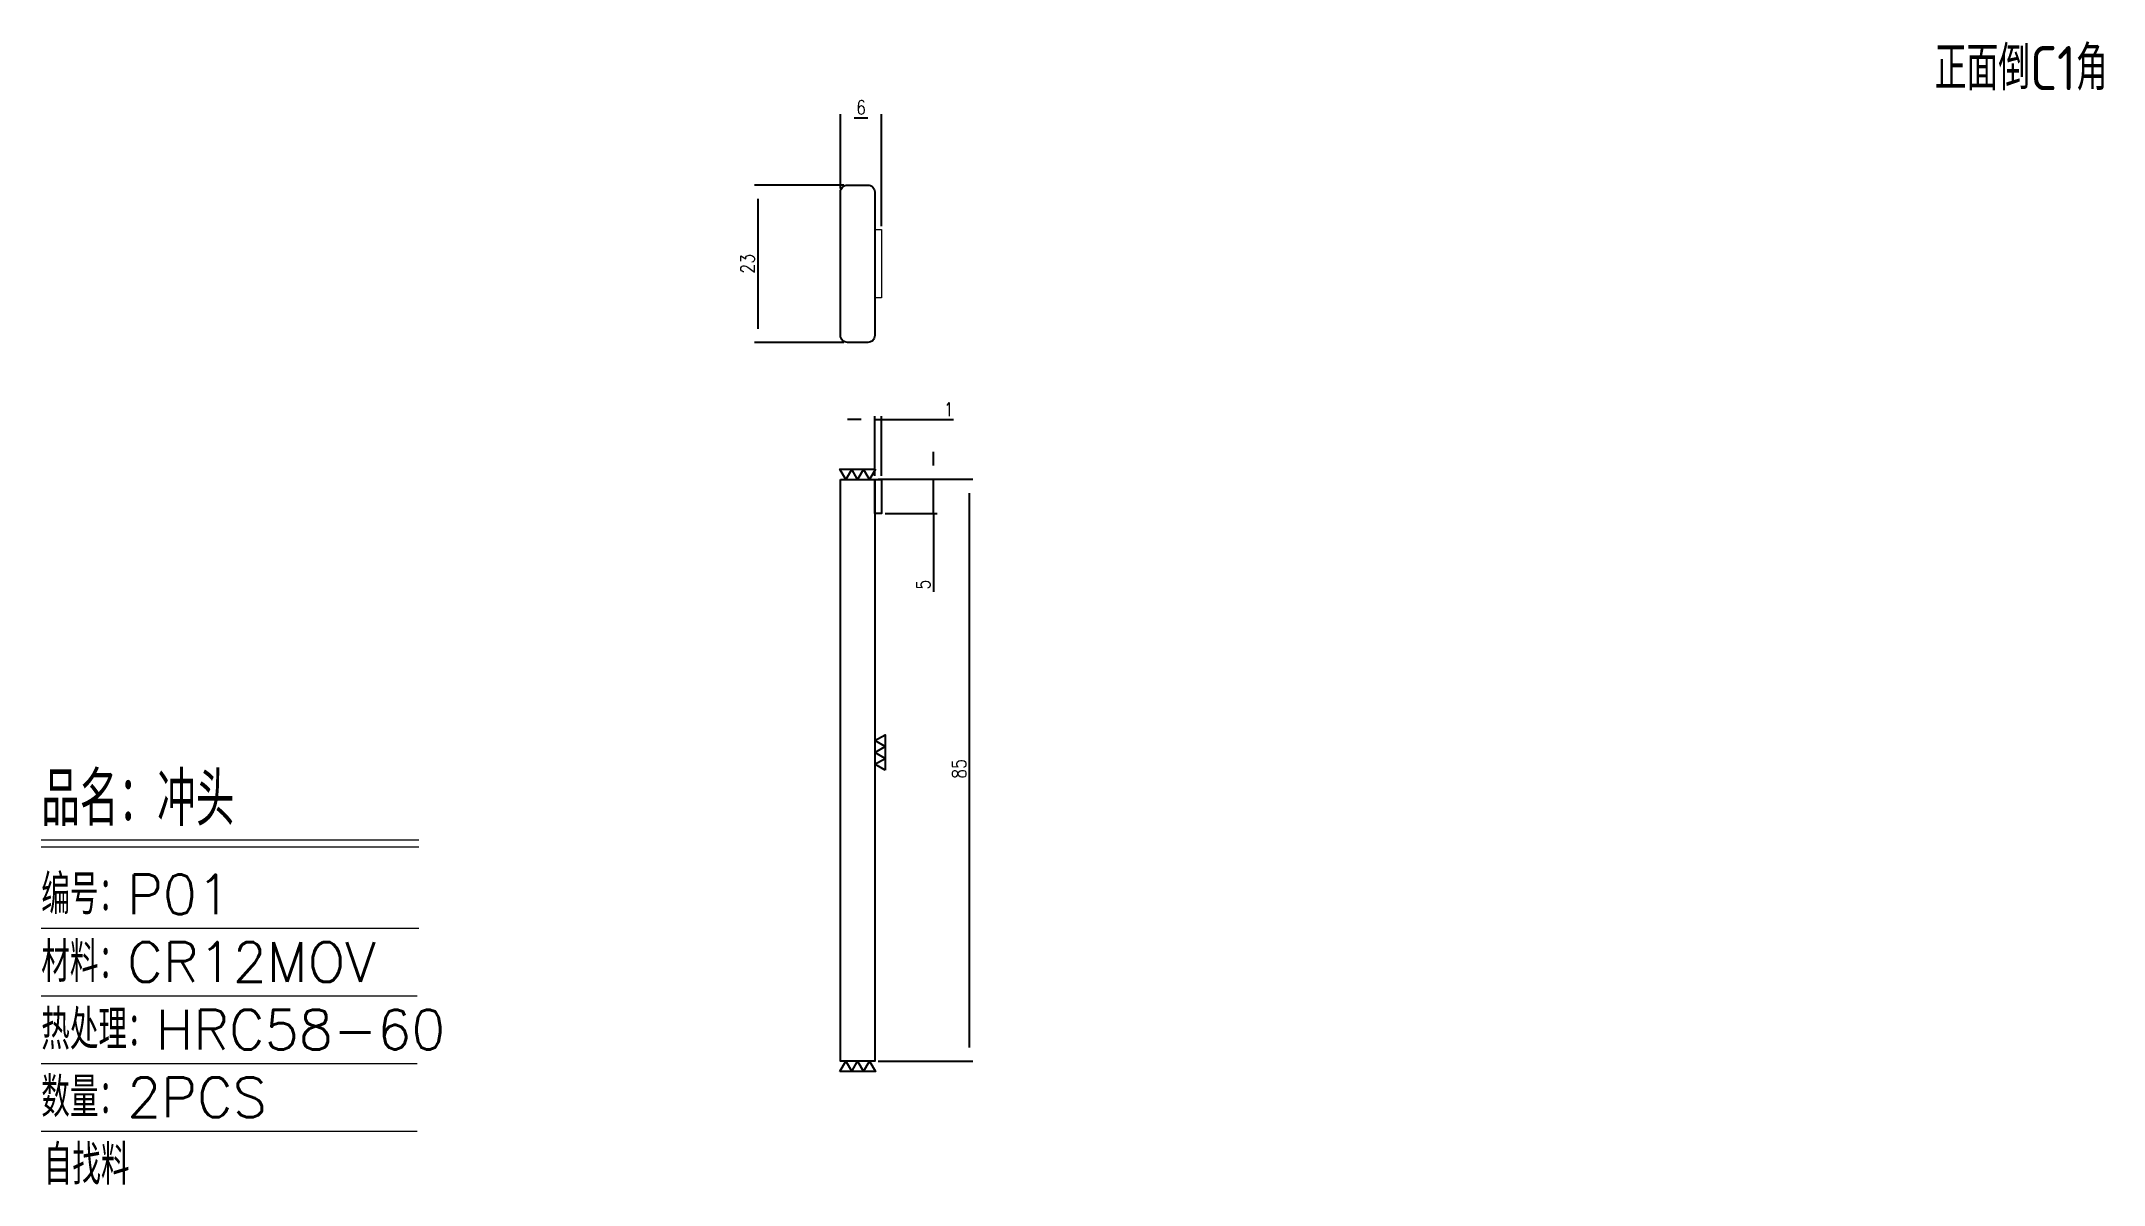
# Model space of a CAD drawing. Header units: millimetres. Extents: x 90235 to 90537, y 10963 to 11130.
import ezdxf

# ---------------------------------------------------------------- set-up
doc = ezdxf.new("R2010")
doc.units = ezdxf.units.MM
for name, color, linetype in [('DIM', 4, 'Continuous'), ('PUNCH', 2, 'Continuous'), ('TEXT', 4, 'Continuous')]:
    doc.layers.add(name, color=color, linetype=linetype)
doc.styles.add('chinesef_fs', font='simplex.shx', dxfattribs={"bigfont": 'gbcbig.shx'})
doc.styles.add('gbenor', font='gbenor.shx', dxfattribs={"bigfont": 'gbcbig.shx'})
doc.styles.get("Standard").update_dxf_attribs({"font": 'txt.shx', "width": 0.85, "bigfont": 'ctxt.shx'})
doc.dimstyles.new('T-2-WX', dxfattribs={"dimtxt": 2, "dimasz": 2, "dimexe": 0.5, "dimexo": 0.5, "dimgap": 0.5, "dimtad": 1, "dimtxsty": 'Standard', "dimblk": 'OPEN30', "dimcen": 0, "dimazin": 3, "dimtfac": 1, "dimtmove": 0, "dimatfit": 3, "dimldrblk": 'OPEN30', "dimlwd": -1, "dimlwe": -1})

# ---------------------------------------------------------------- blocks, each defined once
blk = doc.blocks.new('*D7579')
at = {"layer": 'Defpoints', "color": 0}
for p in [(90356.99, 11065.64), (90370.82, 11065.64), (90356.99, 10980.64)]:
    blk.add_point(p, dxfattribs=at)
at = {"layer": 'DIM', "color": 0}
for p, q in [((90357.49, 11065.64), (90371.32, 11065.64)), ((90370.82, 10982.64), (90370.82, 11063.64)), ((90357.49, 10980.64), (90371.32, 10980.64))]:
    blk.add_line(p, q, dxfattribs=at)
at = {"layer": 'DIM', "color": 0, "insert": (90369.32, 11023.34), "char_height": 2, "attachment_point": 5, "rotation": 90}
blk.add_mtext('85', dxfattribs=at)
blk = doc.blocks.new('_Open30')
blk = doc.blocks.new('*D7580')
at = {"layer": 'Defpoints', "color": 0}
for p in [(90357.99, 11118.47), (90351.99, 11107.64), (90357.99, 11102.14)]:
    blk.add_point(p, dxfattribs=at)
at = {"layer": 'DIM', "color": 0}
for p, q in [((90351.99, 11108.14), (90351.99, 11118.97)), ((90353.99, 11118.47), (90355.99, 11118.47)), ((90357.99, 11102.64), (90357.99, 11118.97))]:
    blk.add_line(p, q, dxfattribs=at)
at = {"layer": 'DIM', "color": 0, "insert": (90354.99, 11119.97), "char_height": 2, "attachment_point": 5}
blk.add_mtext('6', dxfattribs=at)
blk = doc.blocks.new('*D7581')
at = {"layer": 'Defpoints', "color": 0}
for p in [(90352.99, 11108.64), (90339.9, 11085.64), (90352.99, 11085.64)]:
    blk.add_point(p, dxfattribs=at)
at = {"layer": 'DIM', "color": 0}
for p, q in [((90352.49, 11108.64), (90339.4, 11108.64)), ((90339.9, 11106.64), (90339.9, 11087.64)), ((90352.49, 11085.64), (90339.4, 11085.64))]:
    blk.add_line(p, q, dxfattribs=at)
at = {"layer": 'DIM', "color": 0, "insert": (90338.4, 11097.14), "char_height": 2, "attachment_point": 5, "rotation": 90}
blk.add_mtext('23', dxfattribs=at)
blk = doc.blocks.new('*D7582')
at = {"layer": 'Defpoints', "color": 0}
for p in [(90357.99, 11074.37), (90356.99, 11065.64), (90357.99, 11065.64)]:
    blk.add_point(p, dxfattribs=at)
at = {"layer": 'DIM', "color": 0}
for p, q in [((90354.99, 11074.37), (90352.99, 11074.37)), ((90356.99, 11066.14), (90356.99, 11074.87)), ((90356.99, 11074.37), (90357.99, 11074.37)), ((90357.99, 11066.14), (90357.99, 11074.87)), ((90357.99, 11074.37), (90368.49, 11074.37)), ((90359.99, 11074.37), (90361.99, 11074.37))]:
    blk.add_line(p, q, dxfattribs=at)
at = {"layer": 'DIM', "color": 0, "insert": (90367.79, 11075.87), "char_height": 2, "attachment_point": 5}
blk.add_mtext('1', dxfattribs=at)
blk = doc.blocks.new('*D7583')
at = {"layer": 'Defpoints', "color": 0}
for p in [(90357.99, 11065.64), (90365.59, 11065.64), (90357.99, 11060.64)]:
    blk.add_point(p, dxfattribs=at)
at = {"layer": 'DIM', "color": 0}
for p, q in [((90365.59, 11067.64), (90365.59, 11069.64)), ((90358.49, 11065.64), (90366.09, 11065.64)), ((90365.59, 11060.64), (90365.59, 11065.64)), ((90358.49, 11060.64), (90366.09, 11060.64)), ((90365.59, 11060.64), (90365.59, 11049.2)), ((90365.59, 11058.64), (90365.59, 11056.64))]:
    blk.add_line(p, q, dxfattribs=at)
at = {"layer": 'DIM', "color": 0, "insert": (90364.09, 11050.27), "char_height": 2, "attachment_point": 5, "rotation": 90}
blk.add_mtext('5', dxfattribs=at)

msp = doc.modelspace()

# ---------------------------------------------------------------- linework, layer by layer
at = {"layer": 'DIM', "color": 4, "linetype": 'Continuous', "lineweight": 13}
for p, q in [((90235.177, 11012.977), (90290.337, 11012.977)), ((90235.177, 11011.961), (90290.337, 11011.961)), ((90235.177, 11000.052), (90290.337, 11000.052)), ((90235.177, 10990.177), (90290.098, 10990.177)), ((90235.177, 10980.301), (90290.098, 10980.301)), ((90235.177, 10970.426), (90290.098, 10970.426))]:
    msp.add_line(p, q, dxfattribs=at)
at = {"layer": 'DIM'}
for points in [[(90357.084, 11067.137), (90356.218, 11065.637), (90355.352, 11067.137), (90354.486, 11065.637), (90353.62, 11067.137), (90352.754, 11065.637), (90351.888, 11067.137), (90357.084, 11067.137)], [(90358.486, 11023.137), (90356.986, 11024.003), (90358.486, 11024.869), (90356.986, 11025.735), (90358.486, 11026.601), (90356.986, 11027.467), (90358.486, 11028.333), (90358.486, 11023.137)], [(90351.888, 10979.137), (90352.754, 10980.637), (90353.62, 10979.137), (90354.486, 10980.637), (90355.352, 10979.137), (90356.218, 10980.637), (90357.084, 10979.137), (90351.888, 10979.137)]]:
    msp.add_lwpolyline(points, close=True, dxfattribs=at)
at = {"layer": 'PUNCH'}
msp.add_lwpolyline([(90351.986, 11086.637), (90351.986, 11107.637, -0.4142136), (90352.986, 11108.637), (90355.986, 11108.637, -0.4142136), (90356.986, 11107.637), (90356.986, 11086.637, -0.4142136), (90355.986, 11085.637), (90352.986, 11085.637, -0.4142136)], format="xyb", close=True, dxfattribs=at)
at = {"layer": 'PUNCH', "linetype": 'Continuous', "lineweight": 15}
msp.add_lwpolyline([(90356.986, 11092.137), (90356.986, 11102.137), (90357.986, 11102.137), (90357.986, 11092.137)], close=True, dxfattribs=at)
at = {"layer": 'PUNCH'}
for points in [[(90351.986, 11065.637), (90356.986, 11065.637), (90356.986, 10980.637), (90351.986, 10980.637)], [(90356.986, 11060.637), (90356.986, 11065.637), (90357.986, 11065.637), (90357.986, 11060.637)]]:
    msp.add_lwpolyline(points, close=True, dxfattribs=at)

# ---------------------------------------------------------------- texts
at = {"layer": 'DIM', "color": 3, "linetype": 'Continuous', "lineweight": 13, "style": 'chinesef_fs'}
for s, height, p in [('品名：冲头', 7.8423, (90235.177, 11015.01)), ('编号：P01', 5.8091, (90235.177, 11002.085)), ('材料：CR12MOV', 5.8091, (90235.177, 10992.21)), ('热处理：HRC58-60', 5.80908, (90235.177, 10982.334)), ('数量：2PCS', 5.8091, (90235.177, 10972.459)), ('自找料', 5.8091, (90235.531, 10962.583))]:
    msp.add_text(s, height=height, dxfattribs=at).set_placement(p)
at = {"layer": 'TEXT', "color": 4, "lineweight": 18, "style": 'gbenor'}
msp.add_text('正面倒C1角', height=6.4521, dxfattribs=at).set_placement((90511.895, 11122.495))

# ---------------------------------------------------------------- dimensions: what is measured, and where the dimension line sits
at = {"layer": 'DIM', "color": 2}
dim = msp.add_linear_dim(base=(90357.986, 11118.473), p1=(90351.986, 11107.637), p2=(90357.986, 11102.137), dimstyle='T-2-WX', dxfattribs=at)
dim.commit()
dim.dimension.update_dxf_attribs({"geometry": '*D7580', "text_midpoint": (90354.986, 11119.973)})
dim = msp.add_linear_dim(base=(90339.902, 11085.637), p1=(90352.986, 11108.637), p2=(90352.986, 11085.637), angle=90, dimstyle='T-2-WX', dxfattribs=at)
dim.commit()
dim.dimension.update_dxf_attribs({"geometry": '*D7581', "text_midpoint": (90338.402, 11097.137)})
dim = msp.add_linear_dim(base=(90357.986, 11074.366), p1=(90356.986, 11065.637), p2=(90357.986, 11065.637), dimstyle='T-2-WX', dxfattribs=at)
dim.commit()
dim.dimension.update_dxf_attribs({"geometry": '*D7582', "text_midpoint": (90367.786, 11074.366), "dimtype": 160})
for base, p1, p2, picture, middle in [((90365.586, 11065.637), (90357.986, 11060.637), (90357.986, 11065.637), '*D7583', (90365.586, 11050.27)), ((90370.824, 11065.637), (90356.986, 10980.637), (90356.986, 11065.637), '*D7579', (90370.824, 11023.34))]:
    dim = msp.add_linear_dim(base=base, p1=p1, p2=p2, angle=90, dimstyle='T-2-WX', dxfattribs=at)
    dim.commit()
    dim.dimension.update_dxf_attribs({"geometry": picture, "text_midpoint": middle, "dimtype": 160})

doc.saveas('drawing.dxf')
